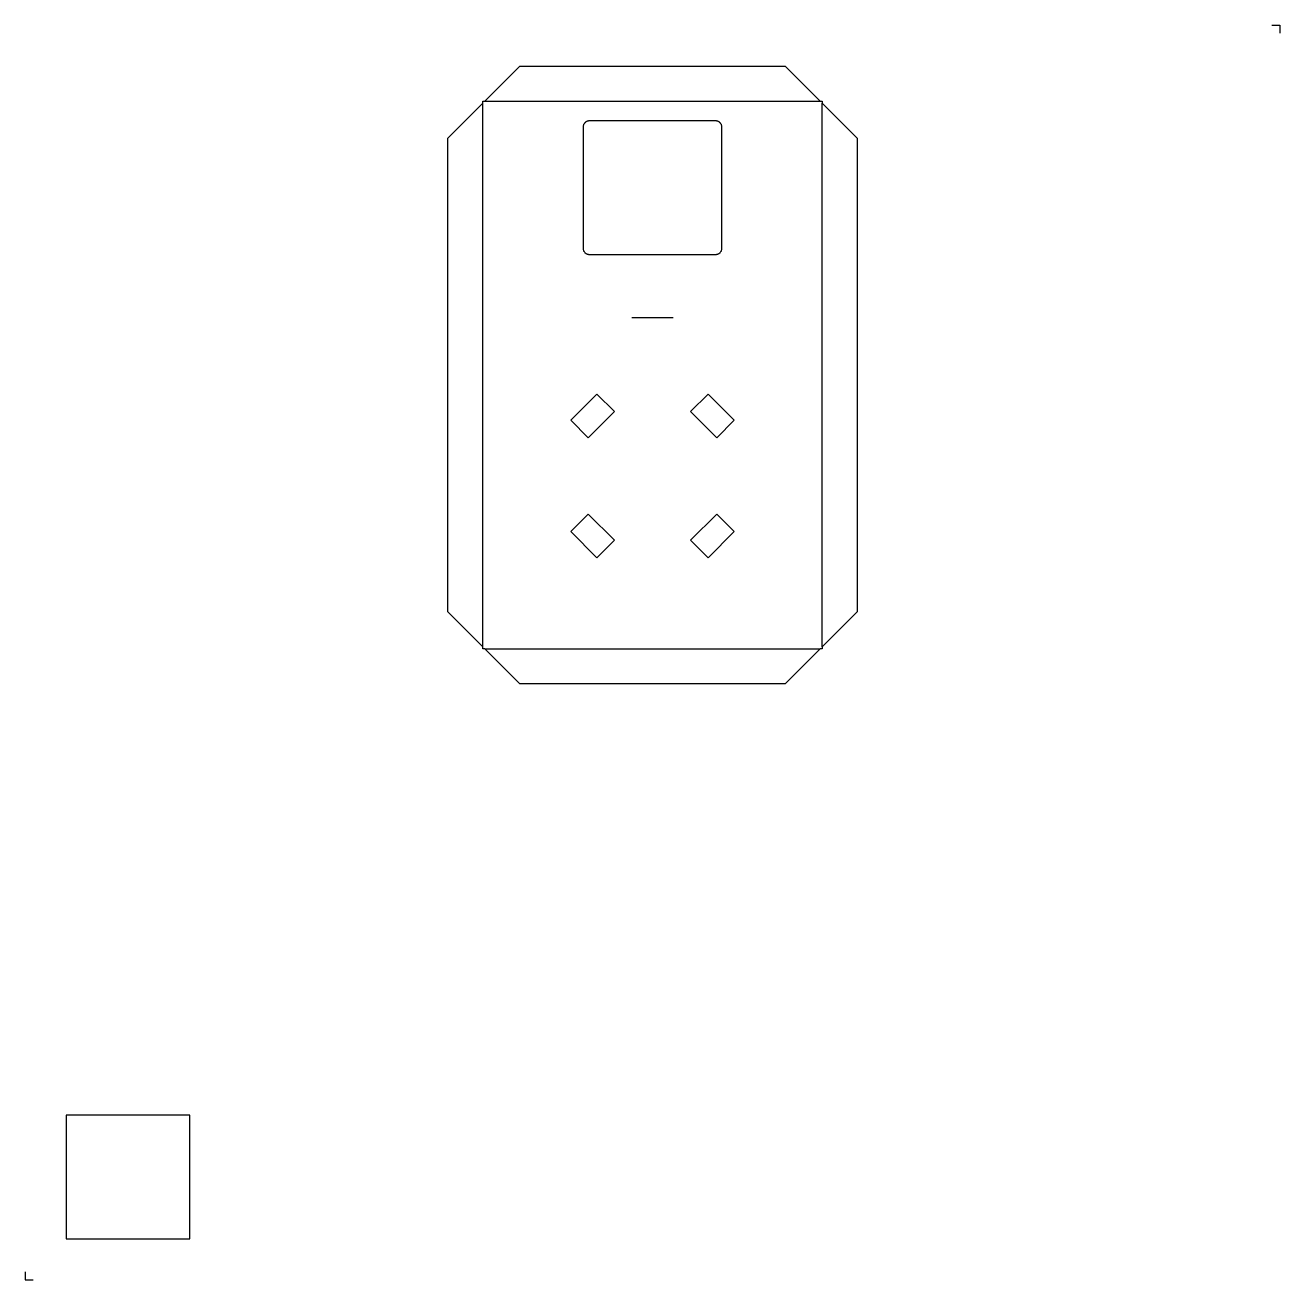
# Model space of a CAD drawing. Extents: x 0 to 305, y 0 to 305.
import ezdxf

# ---------------------------------------------------------------- set-up
doc = ezdxf.new("R2010")
doc.units = 0
for name, color, linetype in [('KONTROLLE', 7, 'Continuous'), ('RILLEN_BERG', 5, 'Continuous'), ('RILLEN_TAL', 3, 'Continuous'), ('SCHNEIDEN', 1, 'Continuous')]:
    doc.layers.add(name, color=color, linetype=linetype)

msp = doc.modelspace()

# ---------------------------------------------------------------- linework, layer by layer
at = {"layer": 'KONTROLLE', "color": 7}
for points in [[(302.8, 304.8), (304.8, 304.8), (304.8, 302.8)], [(0, 2), (0, 0), (2, 0)]]:
    msp.add_lwpolyline(points, dxfattribs=at)
msp.add_lwpolyline([(40, 10), (40, 40), (10, 40), (10, 10)], close=True, dxfattribs=at)
at = {"layer": 'RILLEN_BERG', "color": 5}
for points in [[(111.15, 153.8), (111.15, 285.8)], [(111.65, 286.3), (193.15, 286.3)], [(193.65, 153.8), (193.65, 285.8)], [(111.65, 153.3), (193.15, 153.3)]]:
    msp.add_lwpolyline(points, dxfattribs=at)
at = {"layer": 'RILLEN_TAL', "color": 3}
for points in [[(138.89, 215.17), (132.53, 208.81)], [(172.27, 208.81), (165.91, 215.17)], [(132.53, 181.79), (138.89, 175.43)], [(165.91, 175.43), (172.27, 181.79)]]:
    msp.add_lwpolyline(points, dxfattribs=at)
at = {"layer": 'SCHNEIDEN', "color": 1}
for points in [[(184.65, 144.8), (120.15, 144.8), (111.65, 153.3), (111.15, 153.3), (111.15, 153.8), (102.65, 162.3), (102.65, 277.3), (111.15, 285.8), (111.15, 286.3), (111.65, 286.3), (120.15, 294.8), (184.65, 294.8), (193.15, 286.3), (193.65, 286.3), (193.65, 285.8), (202.15, 277.3), (202.15, 162.3), (193.65, 153.8), (193.65, 153.3), (193.15, 153.3)], [(154.9, 249), (137.15, 249), (137.14, 249), (137.13, 249), (136.99, 249.01), (136.99, 249.01), (136.98, 249.01), (136.96, 249.01), (136.96, 249.01), (136.82, 249.04), (136.82, 249.04), (136.81, 249.04), (136.79, 249.04), (136.79, 249.04), (136.65, 249.08), (136.65, 249.08), (136.64, 249.09), (136.63, 249.09), (136.62, 249.09), (136.49, 249.15), (136.49, 249.15), (136.48, 249.15), (136.47, 249.16), (136.46, 249.16), (136.34, 249.23), (136.33, 249.24), (136.31, 249.25), (136.2, 249.33), (136.19, 249.33), (136.18, 249.34), (136.17, 249.35), (136.17, 249.35), (136.07, 249.44), (136.06, 249.44), (136.05, 249.45), (136.05, 249.46), (136.04, 249.47), (136.04, 249.47), (135.95, 249.57), (135.95, 249.57), (135.95, 249.57), (135.94, 249.58), (135.94, 249.59), (135.93, 249.59), (135.93, 249.59), (135.93, 249.6), (135.93, 249.6), (135.85, 249.71), (135.85, 249.71), (135.84, 249.72), (135.83, 249.73), (135.83, 249.74), (135.76, 249.86), (135.75, 249.88), (135.75, 249.89), (135.69, 250.02), (135.69, 250.03), (135.69, 250.04), (135.68, 250.05), (135.68, 250.05), (135.64, 250.19), (135.64, 250.19), (135.64, 250.2), (135.64, 250.2), (135.64, 250.21), (135.64, 250.22), (135.64, 250.22), (135.64, 250.22), (135.61, 250.36), (135.61, 250.38), (135.61, 250.39), (135.6, 250.53), (135.6, 250.54), (135.6, 250.55), (135.6, 250.55), (135.6, 280.05), (135.6, 280.05), (135.6, 280.06), (135.6, 280.06), (135.6, 280.07), (135.61, 280.21), (135.61, 280.21), (135.61, 280.22), (135.61, 280.23), (135.61, 280.24), (135.61, 280.24), (135.64, 280.38), (135.64, 280.39), (135.64, 280.41), (135.68, 280.55), (135.68, 280.55), (135.68, 280.56), (135.69, 280.57), (135.69, 280.58), (135.69, 280.58), (135.75, 280.71), (135.75, 280.72), (135.76, 280.74), (135.83, 280.86), (135.83, 280.86), (135.83, 280.87), (135.83, 280.87), (135.83, 280.87), (135.84, 280.87), (135.84, 280.88), (135.84, 280.88), (135.85, 280.89), (135.85, 280.89), (135.93, 281), (135.94, 281.02), (135.95, 281.03), (136.04, 281.13), (136.05, 281.14), (136.06, 281.15), (136.06, 281.16), (136.07, 281.16), (136.17, 281.25), (136.17, 281.25), (136.18, 281.25), (136.18, 281.26), (136.19, 281.27), (136.19, 281.27), (136.2, 281.27), (136.2, 281.27), (136.31, 281.35), (136.31, 281.35), (136.32, 281.36), (136.34, 281.37), (136.34, 281.37), (136.46, 281.44), (136.48, 281.45), (136.49, 281.45), (136.62, 281.51), (136.63, 281.51), (136.64, 281.51), (136.65, 281.52), (136.65, 281.52), (136.79, 281.56), (136.79, 281.56), (136.81, 281.56), (136.82, 281.56), (136.82, 281.56), (136.96, 281.59), (136.96, 281.59), (136.96, 281.59), (136.97, 281.59), (136.99, 281.59), (136.99, 281.59), (136.99, 281.59), (136.99, 281.59), (137.13, 281.6), (137.14, 281.6), (137.15, 281.6), (167.65, 281.6), (167.65, 281.6), (167.66, 281.6), (167.67, 281.6), (167.81, 281.59), (167.81, 281.59), (167.81, 281.59), (167.81, 281.59), (167.83, 281.59), (167.84, 281.59), (167.84, 281.59), (167.98, 281.56), (167.98, 281.56), (167.99, 281.56), (168.01, 281.56), (168.01, 281.56), (168.15, 281.52), (168.15, 281.52), (168.16, 281.51), (168.17, 281.51), (168.18, 281.51), (168.31, 281.45), (168.32, 281.45), (168.34, 281.44), (168.46, 281.37), (168.46, 281.37), (168.48, 281.36), (168.49, 281.35), (168.49, 281.35), (168.6, 281.27), (168.6, 281.27), (168.61, 281.27), (168.61, 281.27), (168.62, 281.26), (168.62, 281.25), (168.63, 281.25), (168.63, 281.25), (168.73, 281.16), (168.74, 281.16), (168.74, 281.15), (168.75, 281.14), (168.76, 281.13), (168.85, 281.03), (168.86, 281.02), (168.87, 281), (168.95, 280.89), (168.95, 280.89), (168.96, 280.88), (168.96, 280.88), (168.96, 280.87), (168.97, 280.87), (168.97, 280.87), (168.97, 280.87), (168.97, 280.86), (168.97, 280.86), (169.04, 280.74), (169.05, 280.72), (169.05, 280.71), (169.11, 280.58), (169.11, 280.58), (169.11, 280.57), (169.12, 280.56), (169.12, 280.55), (169.12, 280.55), (169.16, 280.41), (169.16, 280.39), (169.16, 280.38), (169.19, 280.24), (169.19, 280.24), (169.19, 280.23), (169.19, 280.22), (169.19, 280.21), (169.19, 280.21), (169.2, 280.07), (169.2, 280.06), (169.2, 280.06), (169.2, 280.05), (169.2, 280.05), (169.2, 250.55), (169.2, 250.55), (169.2, 250.55), (169.2, 250.54), (169.2, 250.53), (169.19, 250.39), (169.19, 250.38), (169.19, 250.36), (169.16, 250.22), (169.16, 250.22), (169.16, 250.22), (169.16, 250.21), (169.16, 250.2), (169.16, 250.2), (169.16, 250.19), (169.16, 250.19), (169.12, 250.05), (169.12, 250.05), (169.11, 250.04), (169.11, 250.03), (169.11, 250.02), (169.05, 249.89), (169.05, 249.88), (169.04, 249.86), (168.97, 249.74), (168.97, 249.73), (168.96, 249.72), (168.95, 249.71), (168.95, 249.71), (168.87, 249.6), (168.87, 249.6), (168.87, 249.59), (168.87, 249.59), (168.86, 249.59), (168.86, 249.58), (168.85, 249.57), (168.85, 249.57), (168.85, 249.57), (168.76, 249.47), (168.76, 249.47), (168.75, 249.46), (168.75, 249.45), (168.74, 249.44), (168.73, 249.44), (168.63, 249.35), (168.63, 249.35), (168.62, 249.34), (168.61, 249.33), (168.6, 249.33), (168.49, 249.25), (168.47, 249.24), (168.46, 249.23), (168.34, 249.16), (168.33, 249.16), (168.32, 249.15), (168.31, 249.15), (168.31, 249.15), (168.18, 249.09), (168.17, 249.09), (168.16, 249.09), (168.15, 249.08), (168.15, 249.08), (168.01, 249.04), (168.01, 249.04), (167.99, 249.04), (167.98, 249.04), (167.98, 249.04), (167.84, 249.01), (167.84, 249.01), (167.82, 249.01), (167.81, 249.01), (167.81, 249.01), (167.67, 249), (167.66, 249), (167.65, 249)]]:
    msp.add_lwpolyline(points, close=True, dxfattribs=at)
for points in [[(147.4, 233.8), (157.4, 233.8)], [(138.89, 215.17), (143.14, 210.93), (136.77, 204.56), (132.53, 208.81)], [(172.27, 208.81), (168.03, 204.56), (161.66, 210.93), (165.91, 215.17)], [(132.53, 181.79), (136.77, 186.04), (143.14, 179.67), (138.89, 175.43)], [(165.91, 175.43), (161.66, 179.67), (168.03, 186.04), (172.27, 181.79)]]:
    msp.add_lwpolyline(points, dxfattribs=at)

doc.saveas('drawing.dxf')
